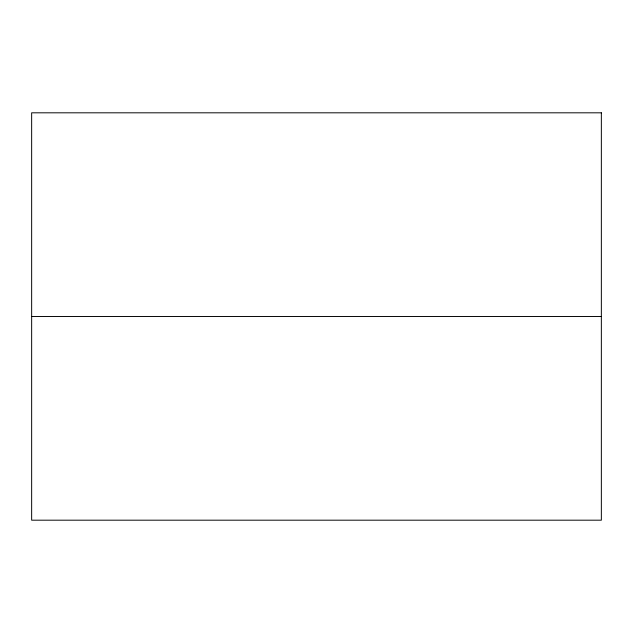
<?xml version="1.0" encoding="UTF-8"?>
<svg xmlns="http://www.w3.org/2000/svg" width="633" height="633" viewBox="0 0 633 633"><rect width="100%" height="100%" fill="white"/><g stroke="black" fill="none" stroke-linecap="round" stroke-linejoin="round"><path stroke-width="0.95" d="M31.65 316.5L601.35 316.5M601.35 112.816L31.65 112.816L31.65 520.184L601.35 520.184L601.35 112.816"/></g></svg>
